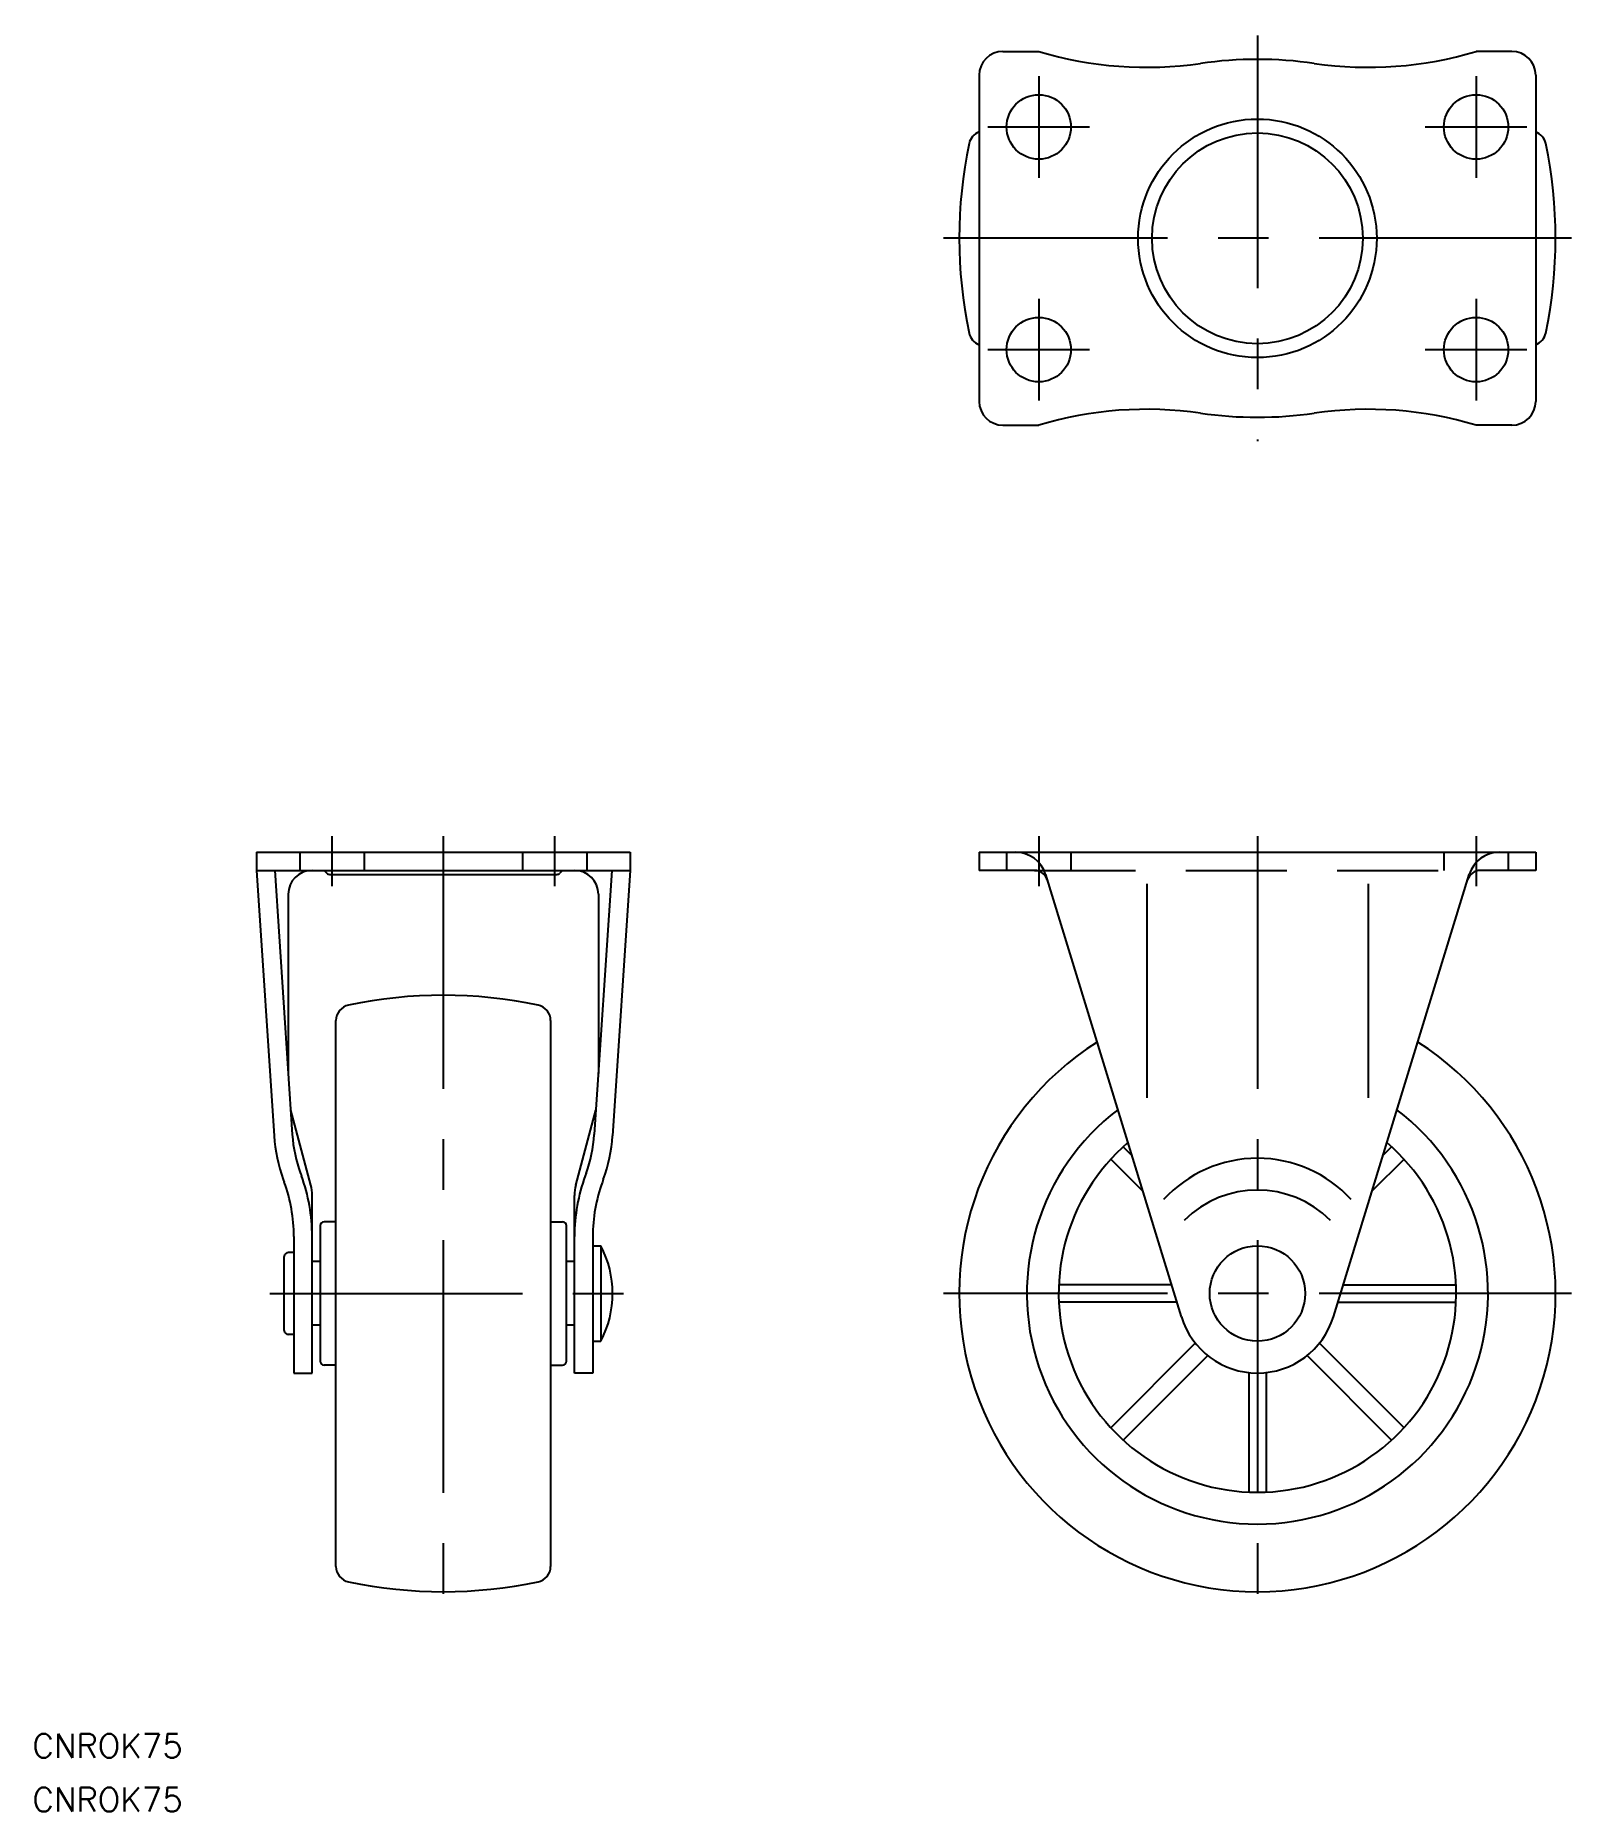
# Model space of a CAD drawing. Extents: x -154 to 40, y -198 to 26.
import ezdxf

# ---------------------------------------------------------------- set-up
doc = ezdxf.new("R2010")
doc.units = 0
doc.linetypes.add('CENTER', pattern=[50.8, 31.75, -6.35, 6.35, -6.35])
doc.linetypes.add('DASHED', pattern=[19.05, 12.7, -6.35])
doc.layers.get('0').update_dxf_attribs({"linetype": 'CONTINUOUS'})
doc.layers.add('CENTER', color=1, linetype='CENTER')
doc.styles.get("Standard").update_dxf_attribs({"font": 'txt.shx', "height": 3, "bigfont": 'bigfont.shx'})

# ---------------------------------------------------------------- blocks, each defined once
blk = doc.blocks.new('*U3')
at = {"color": 7, "linetype": 'CONTINUOUS'}
blk.add_text('CNROK75', height=3, dxfattribs=at).set_placement((-154.06, -191.06))
blk = doc.blocks.new('*U4')
at = {"color": 7, "linetype": 'CONTINUOUS'}
blk.add_text('CNROK75', height=3, dxfattribs=at).set_placement((-154.06, -197.82))

msp = doc.modelspace()

# ---------------------------------------------------------------- linework, layer by layer
at = {"color": 7, "linetype": 'CONTINUOUS'}
for p, q in [((-32, 23.5), (-27.5, 23.5)), ((32, 23.5), (27.5, 23.5)), ((-35, 20.5), (-35, -20.5)), ((35, 20.5), (35, -20.5)), ((-32, -23.5), (-27.5, -23.5)), ((32, -23.5), (27.5, -23.5)), ((-125.89, -77.18), (-78.89, -77.18)), ((-125.89, -77.18), (-125.89, -79.48)), ((-78.89, -77.18), (-78.89, -79.48)), ((-35, -77.18), (35, -77.18)), ((-35, -77.18), (-35, -79.48)), ((35, -77.18), (35, -79.48)), ((-125.89, -79.48), (-78.89, -79.48)), ((-125.89, -79.48), (-123.67, -112.84)), ((-123.58, -79.48), (-121.38, -112.69)), ((-117.39, -79.48), (-117.04, -79.83)), ((-116.68, -79.98), (-88.1, -79.98)), ((-87.39, -79.48), (-87.74, -79.83)), ((-81.19, -79.48), (-83.4, -112.69)), ((-78.89, -79.48), (-81.1, -112.84)), ((-28.05, -79.48), (-35, -79.48)), ((-9.56, -135.62), (-26.63, -80.01)), ((9.56, -135.62), (26.63, -80.01)), ((35, -79.48), (28.05, -79.48)), ((-121.89, -82.48), (-121.89, -105)), ((-82.89, -82.48), (-82.89, -105)), ((-13.91, -81.18), (-13.91, -108.09)), ((13.91, -81.18), (13.91, -108.09)), ((-115.89, -166.99), (-115.89, -98.37)), ((-88.89, -98.37), (-88.89, -166.99)), ((-119.06, -119.05), (-121.58, -109.63)), ((-85.72, -119.05), (-83.2, -109.63)), ((-14.41, -119.83), (-18.44, -115.8)), ((-15.78, -115.34), (-16.88, -114.24)), ((18.44, -115.8), (14.41, -119.83)), ((16.88, -114.24), (15.78, -115.34)), ((-122.51, -118.36), (-122.39, -118.67)), ((-120.35, -117.57), (-120.23, -117.89)), ((-84.43, -117.57), (-84.54, -117.89)), ((-82.27, -118.36), (-82.38, -118.67)), ((-118.89, -142.68), (-118.89, -120.34)), ((-85.89, -142.68), (-85.89, -120.34)), ((-117.89, -124.18), (-117.89, -141.18)), ((-115.89, -123.68), (-117.39, -123.68)), ((-88.89, -123.68), (-87.39, -123.68)), ((-86.89, -141.18), (-86.89, -124.18)), ((-121.19, -125.51), (-121.19, -142.68)), ((-83.59, -125.51), (-83.59, -142.68)), ((-83.59, -126.68), (-82.59, -126.68)), ((-82.59, -126.68), (-82.59, -138.68)), ((-122.39, -137.33), (-122.39, -128.03)), ((-121.2, -127.53), (-121.89, -127.53)), ((-117.89, -128.68), (-118.89, -128.68)), ((-85.89, -128.68), (-86.89, -128.68)), ((-10.8, -131.58), (-24.98, -131.58)), ((10.8, -131.58), (24.98, -131.58)), ((-10.12, -133.78), (-24.98, -133.78)), ((10.12, -133.78), (24.98, -133.78)), ((-121.19, -137.83), (-121.89, -137.83)), ((-117.89, -136.68), (-118.89, -136.68)), ((-85.89, -136.68), (-86.89, -136.68)), ((-83.59, -138.68), (-82.59, -138.68)), ((-7.81, -138.93), (-18.44, -149.56)), ((-6.25, -140.49), (-16.88, -151.12)), ((6.25, -140.49), (16.88, -151.12)), ((7.81, -138.93), (18.44, -149.56)), ((-121.19, -142.68), (-118.89, -142.68)), ((-115.89, -141.68), (-117.39, -141.68)), ((-88.89, -141.68), (-87.39, -141.68)), ((-83.59, -142.68), (-85.89, -142.68)), ((-1.1, -142.62), (-1.1, -157.66)), ((1.1, -142.62), (1.1, -157.66))]:
    msp.add_line(p, q, dxfattribs=at)
at = {"color": 3, "linetype": 'DASHED'}
for p, q in [((-120.44, -77.18), (-120.44, -79.48)), ((-112.34, -77.18), (-112.34, -79.48)), ((-92.44, -77.18), (-92.44, -79.48)), ((-84.34, -77.18), (-84.34, -79.48)), ((-31.55, -77.18), (-31.55, -79.48)), ((-23.45, -77.18), (-23.45, -79.48)), ((23.45, -77.18), (23.45, -79.48)), ((31.55, -77.18), (31.55, -79.48)), ((-28.05, -79.48), (28.05, -79.48))]:
    msp.add_line(p, q, dxfattribs=at)
at = {"color": 7, "linetype": 'CONTINUOUS'}
for centre, radius in [((-27.5, 14), 4.05), ((27.5, 14), 4.05), ((0, 0), 15), ((0, 0), 13.25), ((-27.5, -14), 4.05), ((27.5, -14), 4.05), ((0, -132.68), 6)]:
    msp.add_circle(centre, radius, dxfattribs=at)
for centre, radius, start, end in [((-32, 20.5), 3, 90, 180), ((-13.91, 68.7), 47.2, 253.2603, 278.226), ((0, -27.5), 50, 81.774, 98.226), ((13.91, 68.7), 47.2, 261.774, 286.7397), ((32, 20.5), 3, 0, 90), ((20.5, 0), 58, 168.1496, 191.8504), ((-34.31, 11.5), 2, 110.2893, 168.1496), ((34.31, 11.5), 2, 11.8504, 69.7107), ((-20.5, 0), 58, 348.1496, 11.8504), ((-34.31, -11.5), 2, 191.8504, 249.7107), ((34.31, -11.5), 2, 290.2893, 348.1496), ((-32, -20.5), 3, 180, 270), ((-13.91, -68.7), 47.2, 81.774, 106.7397), ((0, 27.5), 50, 261.774, 278.226), ((13.91, -68.7), 47.2, 73.2603, 98.226), ((32, -20.5), 3, 270, 0), ((-30.46, -81.18), 4, 17.0673, 90), ((30.46, -81.18), 4, 90, 162.9327), ((-118.89, -82.48), 3, 90, 180), ((-116.68, -79.48), 0.5, 225, 270), ((-88.1, -79.48), 0.5, 270, 315), ((-85.89, -82.48), 3, 360, 90), ((-28.05, -81.18), 1.7, 17.0673, 90), ((28.05, -81.18), 1.7, 90, 162.9327), ((-102.39, -153.18), 58, 78.1496, 101.8504), ((-113.89, -98.37), 2, 101.8504, 180), ((-90.89, -98.37), 2, 0, 78.1496), ((0, -132.68), 37.5, 122.5333, 57.4667), ((0, -132.68), 29, 127.2385, 52.7615), ((-103.72, -111.52), 20, 183.8004, 200), ((-103.72, -111.52), 17.7, 183.8004, 200), ((-101.06, -111.52), 17.7, 340, 356.1996), ((-101.06, -111.52), 20, 340, 356.1996), ((0, -132.68), 25, 130.6454, 49.3546), ((0, -131.68), 16, 42.467, 137.533), ((-141.19, -125.51), 22.3, 360, 20), ((-63.59, -125.51), 22.3, 160, 180), ((-141.19, -125.51), 20, 360, 20), ((-123.89, -120.34), 5, 360, 15), ((-80.89, -120.34), 5, 165, 180), ((-63.59, -125.51), 20, 160, 180), ((0, -132.68), 13, 45, 135), ((-117.39, -124.18), 0.5, 90, 180), ((-87.39, -124.18), 0.5, 0, 90), ((-93.84, -132.68), 12.75, 331.9275, 28.0725), ((-121.89, -128.03), 0.5, 90, 180), ((0, -132.68), 10, 197.0673, 342.9327), ((-121.89, -137.33), 0.5, 180, 270), ((-117.39, -141.18), 0.5, 180, 270), ((-87.39, -141.18), 0.5, 270, 0), ((-113.89, -166.99), 2, 180, 258.1496), ((-90.89, -166.99), 2, 281.8504, 0), ((-102.39, -112.18), 58, 258.1496, 281.8504)]:
    msp.add_arc(centre, radius, start, end, dxfattribs=at)
at = {"layer": 'CENTER', "color": 1, "linetype": 'CENTER'}
for p, q in [((0, 25.5), (0, -25.5)), ((-27.5, 20.4), (-27.5, 7.6)), ((27.5, 20.4), (27.5, 7.6)), ((-33.9, 14), (-21.1, 14)), ((21.1, 14), (33.9, 14)), ((39.5, 0), (-39.5, 0)), ((-27.5, -7.6), (-27.5, -20.4)), ((27.5, -7.6), (27.5, -20.4)), ((-33.9, -14), (-21.1, -14)), ((21.1, -14), (33.9, -14)), ((-116.39, -75.18), (-116.39, -81.48)), ((-102.39, -75.18), (-102.39, -172.18)), ((-88.39, -75.18), (-88.39, -81.48)), ((-27.5, -75.18), (-27.5, -81.48)), ((0, -75.18), (0, -172.18)), ((27.5, -75.18), (27.5, -81.48)), ((-124.19, -132.68), (-79.09, -132.68)), ((39.5, -132.68), (-39.5, -132.68))]:
    msp.add_line(p, q, dxfattribs=at)

# ---------------------------------------------------------------- block references
at = {"color": 7, "linetype": 'CONTINUOUS'}
for name in ['*U3', '*U4']:
    msp.add_blockref(name, (0, 0), dxfattribs=at)

doc.saveas('drawing.dxf')
